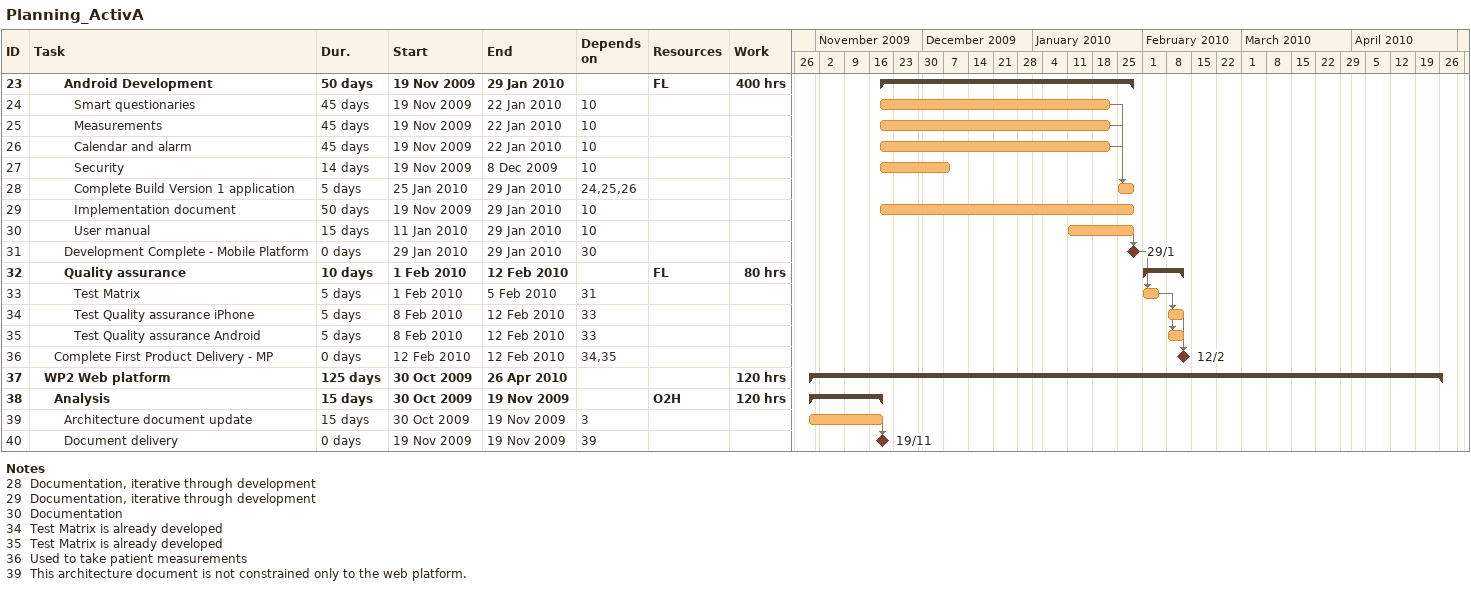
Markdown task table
Planning_ActivA

| ID | Level | Task | Duration | Start | Finish | Predecessors | Resources | Work (h) |
|---|---|---|---|---|---|---|---|---|
| 23 | 4 | **Android Development** | 50d | 2009-11-19 | 2010-01-29 |  | FL | 400 |
| 24 | 5 | Smart questionaries | 45d | 2009-11-19 | 2010-01-22 | 10 |  |  |
| 25 | 5 | Measurements | 45d | 2009-11-19 | 2010-01-22 | 10 |  |  |
| 26 | 5 | Calendar and alarm | 45d | 2009-11-19 | 2010-01-22 | 10 |  |  |
| 27 | 5 | Security | 14d | 2009-11-19 | 2009-12-08 | 10 |  |  |
| 28 | 5 | Complete Build Version 1 application | 5d | 2010-01-25 | 2010-01-29 | 24, 25, 26 |  |  |
| 29 | 5 | Implementation document | 50d | 2009-11-19 | 2010-01-29 | 10 |  |  |
| 30 | 5 | User manual | 15d | 2010-01-11 | 2010-01-29 | 10 |  |  |
| 31 | 4 | Development Complete - Mobile Platform | 0d | 2010-01-29 | 2010-01-29 | 30 |  |  |
| 32 | 4 | **Quality assurance** | 10d | 2010-02-01 | 2010-02-12 |  | FL | 80 |
| 33 | 5 | Test Matrix | 5d | 2010-02-01 | 2010-02-05 | 31 |  |  |
| 34 | 5 | Test Quality assurance iPhone | 5d | 2010-02-08 | 2010-02-12 | 33 |  |  |
| 35 | 5 | Test Quality assurance Android | 5d | 2010-02-08 | 2010-02-12 | 33 |  |  |
| 36 | 3 | Complete First Product Delivery - MP | 0d | 2010-02-12 | 2010-02-12 | 34, 35 |  |  |
| 37 | 2 | **WP2 Web platform** | 125d | 2009-10-30 | 2010-04-26 |  |  | 120 |
| 38 | 3 | **Analysis** | 15d | 2009-10-30 | 2009-11-19 |  | O2H | 120 |
| 39 | 4 | Architecture document update | 15d | 2009-10-30 | 2009-11-19 | 3 |  |  |
| 40 | 4 | Document delivery | 0d | 2009-11-19 | 2009-11-19 | 39 |  |  |

Notes
- 28: Documentation, iterative through development
- 29: Documentation, iterative through development
- 30: Documentation
- 34: Test Matrix is already developed
- 35: Test Matrix is already developed
- 36: Used to take patient measurements
- 39: This architecture document is not constrained only to the web platform.
